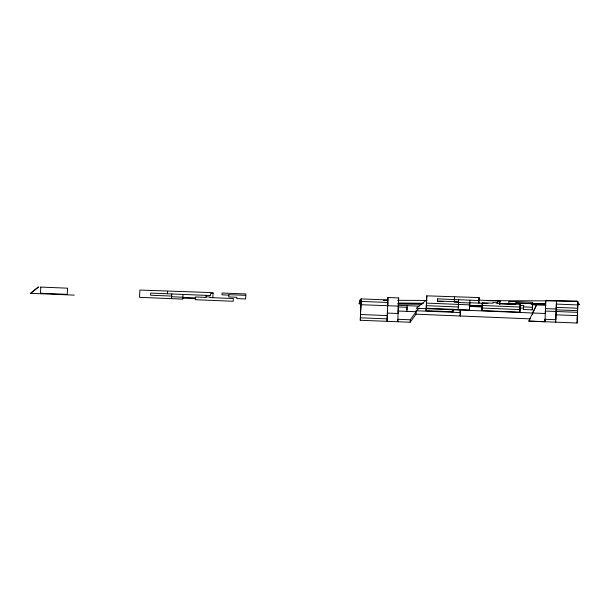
<?xml version="1.0" encoding="UTF-8"?>
<svg xmlns="http://www.w3.org/2000/svg" width="610" height="610" viewBox="0 0 610 610"><rect width="100%" height="100%" fill="white"/><g stroke="black" fill="none" stroke-linecap="round" stroke-linejoin="round"><path stroke-width="0.91" d="M359.16 303.627L360.937 303.765L359.153 303.757L360.518 303.048L359.343 303.246M419.093 308.378L416.134 310.764L415.997 314.173L410.179 322.24L360.296 320.265L360.853 303.803M360.937 302.186L361.051 298.892L387.83 299.975L387.929 297.52L398.635 297.954L398.055 313.502L387.358 313.082L387.075 321.325L387.175 318.87L360.396 317.81L360.296 320.265M360.411 316.971L361.013 301.409L387.792 302.469L387.678 305.762L387.929 297.52M387.396 312.282L387.457 310.635M406.916 311.382L407.106 305.671M556.48 300.799L556.206 309.026L545.477 308.599L545.279 313.51L460.245 310.017L460.009 315.988M545.912 305.29L536.51 304.924L528.779 321.089L577.151 323.018L577.906 301.645L545.767 300.372L545.569 305.282M577.151 323.018L577.556 312.358L545.378 311.054M579.492 304.573L578.173 303.849L579.5 304.436L577.708 304.565L579.492 304.573L579.477 304.184M398.635 297.954L397.766 321.752L397.857 319.297L410.278 319.785L416.096 311.718L398.155 311.047M545.767 300.372L544.989 321.744L528.779 321.089M555.725 322.171L556.366 304.085L577.792 304.939M360.518 313.677L361.051 298.892M387.19 318.031L387.815 300.791M406.969 309.75L407.068 307.295L398.299 306.937M410.179 322.24L410.278 319.785M453.024 309.148L452.894 311.786L426.115 310.681L426.192 308.69M426.588 300.959L426.794 295.842L479.071 297.566L478.972 300.12M437.484 301.409L437.583 298.854L478.919 300.555L478.812 303.117L479.071 297.566M452.894 311.786L452.971 309.796M458.201 309.529L458.651 299.723M460.275 315.995L460.519 310.033M469.936 300.189L469.692 304.878L426.421 303.094L426.215 308.21L469.486 309.994L469.791 302.979L458.507 302.514M481.969 310.589L482.174 305.473L520.101 307.036L520.246 304.314L496.753 303.345L496.784 302.751L492.979 302.598L492.949 303.185L482.312 302.751L481.969 310.589L519.895 312.152L520.139 306.868M482.113 307.867L482.312 302.751M499.88 300.966L499.735 304.39L499.88 300.966L478.232 300.089M519.895 312.152L520.246 304.314M515.641 303.528L508.793 303.246L508.892 301.393L532.66 302.377L532.301 309.842L523.479 309.476L523.654 305.602L520.048 305.45M532.301 309.842L532.408 307.287L523.586 306.921L523.654 305.602M532.492 306.235L532.591 303.681L515.663 302.987L515.587 304.504M532.599 314.714L532.667 313.006L536.556 304.924L531.767 304.733M545.088 319.289L544.989 321.744L545.111 319.289L555.824 319.716L556.16 309.834L577.578 310.681M577.258 319.724L577.906 301.645M245.799 295.354L228.872 294.66L228.758 296.94L236.863 297.276L236.794 298.595L245.617 298.961L245.86 293.967L222.101 293.006L222.002 294.836L228.849 295.118M212.829 297.695L213.088 292.64L139.903 290.07L139.522 297.329L182.802 299.113L183.038 294.416M167.483 293.776L167.62 291.214M171.517 298.648L171.761 293.951M206.157 295.37L206.05 297.421L195.421 296.978L195.284 299.701L233.211 301.271L233.348 298.542L209.855 297.573L209.886 296.986L206.081 296.826M359.442 303.376L359.542 300.189L361.44 300.196M426.115 310.681L426.794 295.842M437.583 298.854L437.477 300.989L458.537 301.858M454.511 296.986L454.275 302.102L458.049 302.255M460.237 310.764L460.146 312.579L416.134 310.764M469.486 309.994L469.586 308.096M497.333 303.162L497.409 301.736L499.834 301.836M523.479 309.476L523.548 308.157L519.949 308.012M38.346 286.982L30.5 293.318L74.298 295.126M30.752 293.28L38.468 287.043M425.833 300.539L416.233 308.294L460.245 310.109M383.301 300.272L388.059 300.295M397.56 300.326L427.023 300.433M486.902 300.654L577.197 300.989M398.299 303.193L422.867 303.284M500.513 303.582L514.718 303.635M531.767 303.704L545.569 303.75M422.867 303.46L398.299 303.361L423.065 303.444M500.513 303.757L514.718 303.81M531.767 303.871L536.503 303.894M359.381 303.216L361.288 303.223M500.055 303.734L514.314 303.78M532.37 303.849L545.675 303.902M397.949 303.742L422.616 303.833M532.69 304.253L545.553 304.466L532.69 304.428M397.949 303.91L421.67 304.001M499.537 303.429L515.656 304.077M556.259 307.379L577.678 308.225M398.345 305.313L419.093 306.151M360.899 304.703L398.353 306.136M556.023 314.806L577.449 315.652M360.51 314.516L387.289 315.576M515.663 303.071L532.591 303.765M438.415 301.447L443.081 301.637M469.242 302.72L487.947 303.49M213.042 293.509L210.618 293.41L210.503 295.553L150.693 293.082L150.586 295.217L171.646 296.086M469.136 305.274L482.228 305.816M482.167 306.212L469.677 305.702L469.639 306.441L482.129 306.96M426.314 305.656L458.308 306.975M482.075 308.027L520.002 309.598M171.616 296.75L182.901 297.215M182.886 297.375L195.375 297.886M182.847 298.115L195.337 298.633M415.997 314.173L530.532 318.893M359.206 303.345L359.153 303.757M40.794 287.081L40.481 293.242L67.252 294.348L67.573 288.187L40.794 287.081"/></g></svg>
